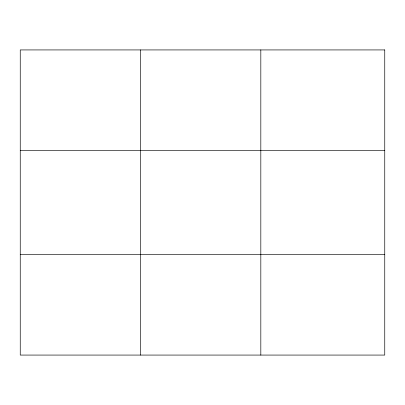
<?xml version="1.0" encoding="UTF-8"?>
<svg xmlns="http://www.w3.org/2000/svg" width="405" height="405" viewBox="0 0 405 405"><rect width="100%" height="100%" fill="white"/><g stroke="black" fill="none" stroke-linecap="round" stroke-linejoin="round"><path stroke-width="0.61" d="M140.535 355.069L140.535 49.931M260.82 355.069L260.82 49.931M20.25 150.625L384.75 150.625M20.25 254.375L384.75 254.375M384.75 49.931L384.75 355.069L20.25 355.069L20.25 49.931L384.75 49.931"/></g></svg>
